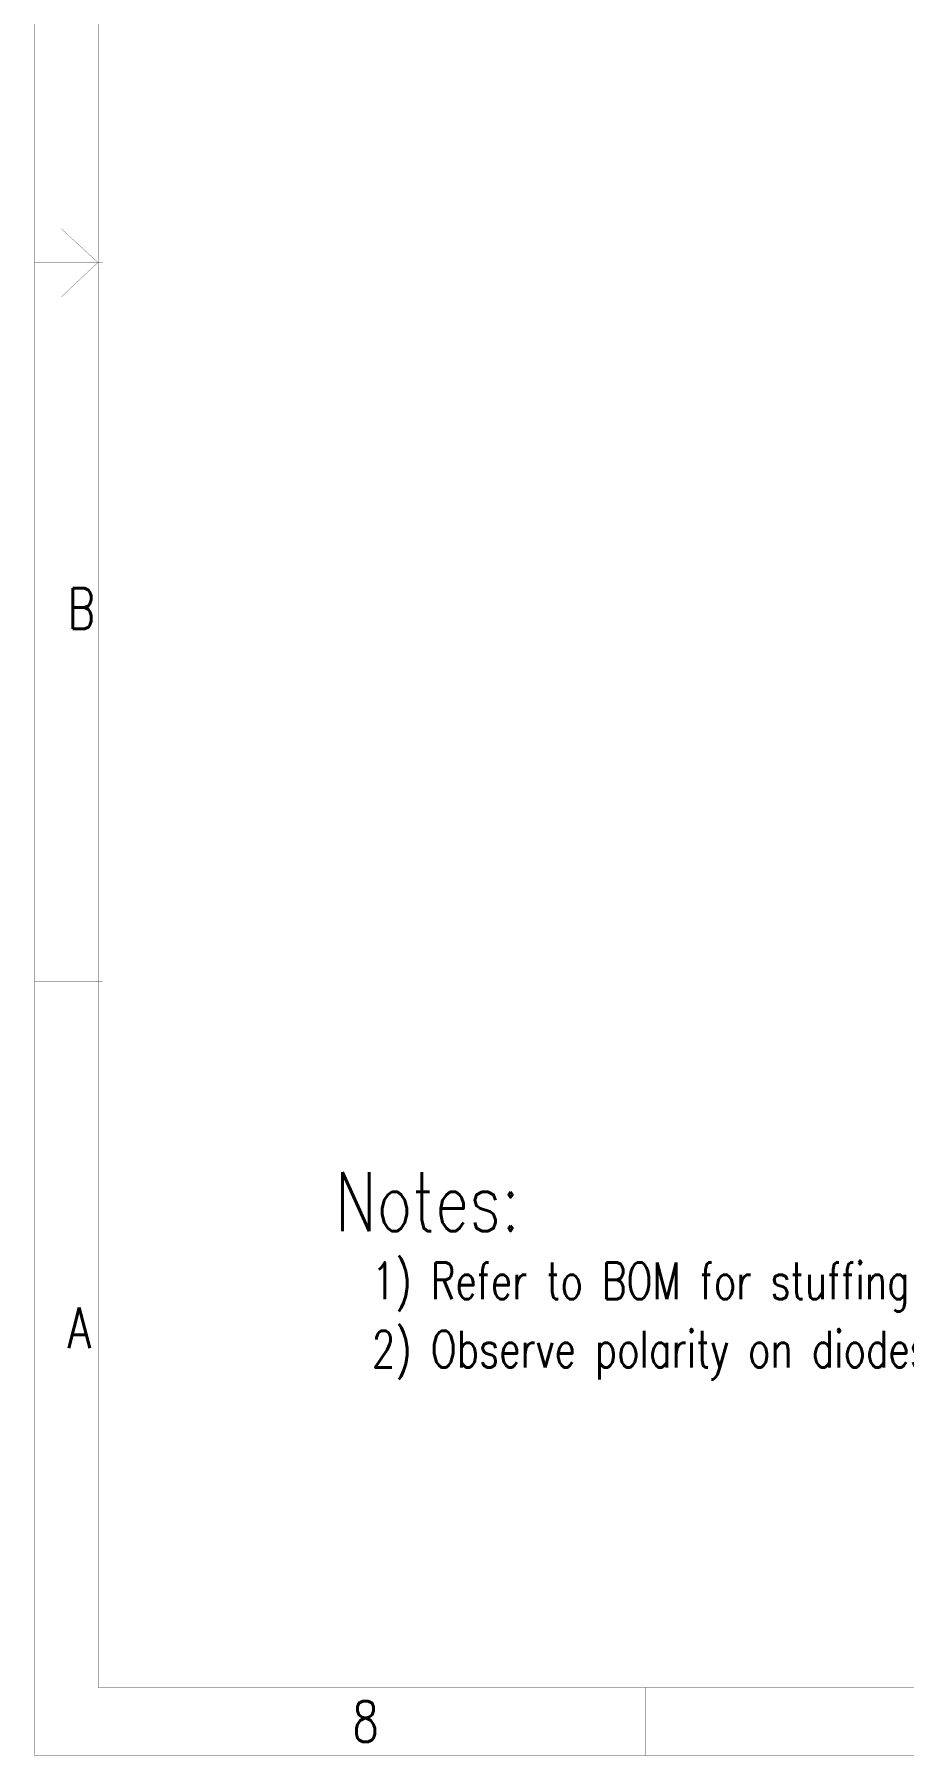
# Model space of a CAD drawing. Extents: x -4.2 to 14.8, y -3.5 to 8.8.
# Drawn here: x -4.25 to -0.67, y -3.53 to 3.56 of the extents above; entities that cross this region are included whole.
import ezdxf

# ---------------------------------------------------------------- set-up
doc = ezdxf.new("R2010")
doc.units = 0
doc.layers.add('2D_LINE_01', color=1, linetype='CONTINUOUS')
doc.layers.add('TEXT_01', color=1, linetype='CONTINUOUS')
doc.styles.add('W0$0005', font='simplex', dxfattribs={"width": 0.75})

# ---------------------------------------------------------------- blocks, each defined once
blk = doc.blocks.new('SMOOTH_0$001')
at = {"const_width": 0.0005}
blk.add_lwpolyline([(-0.00025, 0, 1), (0.00025, 0, 1)], format="xyb", close=True, dxfattribs=at)
blk = doc.blocks.new('DRAWING_2911')
at = {"layer": '2D_LINE_01', "const_width": 0.001}
for points in [[(-18.3217, -0.5412), (0.6823, -0.5412), (0.6823, 11.7555), (-18.3217, 11.7555)], [(-18.0597, -0.2617), (0.3854, -0.2617), (0.3854, 11.476), (-18.0597, 11.476)]]:
    blk.add_lwpolyline(points, close=True, dxfattribs=at)
for points in [[(-18.0607, 5.6073), (-18.2108, 5.7457)], [(-18.3217, 5.6072), (-18.0422, 5.6072)], [(-18.0607, 5.6073), (-18.2108, 5.466)], [(-18.3217, 2.6448), (-18.0422, 2.6448)], [(-15.8064, -0.5412), (-15.8064, -0.2617)]]:
    blk.add_lwpolyline(points, dxfattribs=at)
at = {"layer": '2D_LINE_01'}
for p in [(-18.2108, 5.7457), (-18.3217, 5.6072), (-18.0607, 5.6073), (-18.0607, 5.6073), (-18.0422, 5.6072), (-18.2108, 5.466), (-18.3217, 2.6448), (-18.0422, 2.6448), (-18.0597, -0.2617), (-15.8064, -0.2617), (-18.3217, -0.5412), (-15.8064, -0.5412)]:
    blk.add_blockref('SMOOTH_0$001', p, dxfattribs=at)
at = {"layer": 'TEXT_01', "style": 'W0$0005', "width": 0.75}
for s, height, p in [('B', 0.1677, (-18.186, 4.098)), ('Notes:', 0.24189, (-17.0837, 1.6185)), ('1) Refer to BOM for stuffing options.', 0.151182, (-16.9325, 1.3378)), ('A', 0.1677, (-18.186, 1.1356)), ('2) Observe polarity on diodes and capacitors.', 0.151182, (-16.9325, 1.057)), ('8', 0.1677, (-17.0122, -0.4853))]:
    blk.add_text(s, height=height, dxfattribs=at).set_placement(p)

msp = doc.modelspace()

# ---------------------------------------------------------------- block references
msp.add_blockref('DRAWING_2911', (14.0731, -2.9862))

doc.saveas('drawing.dxf')
